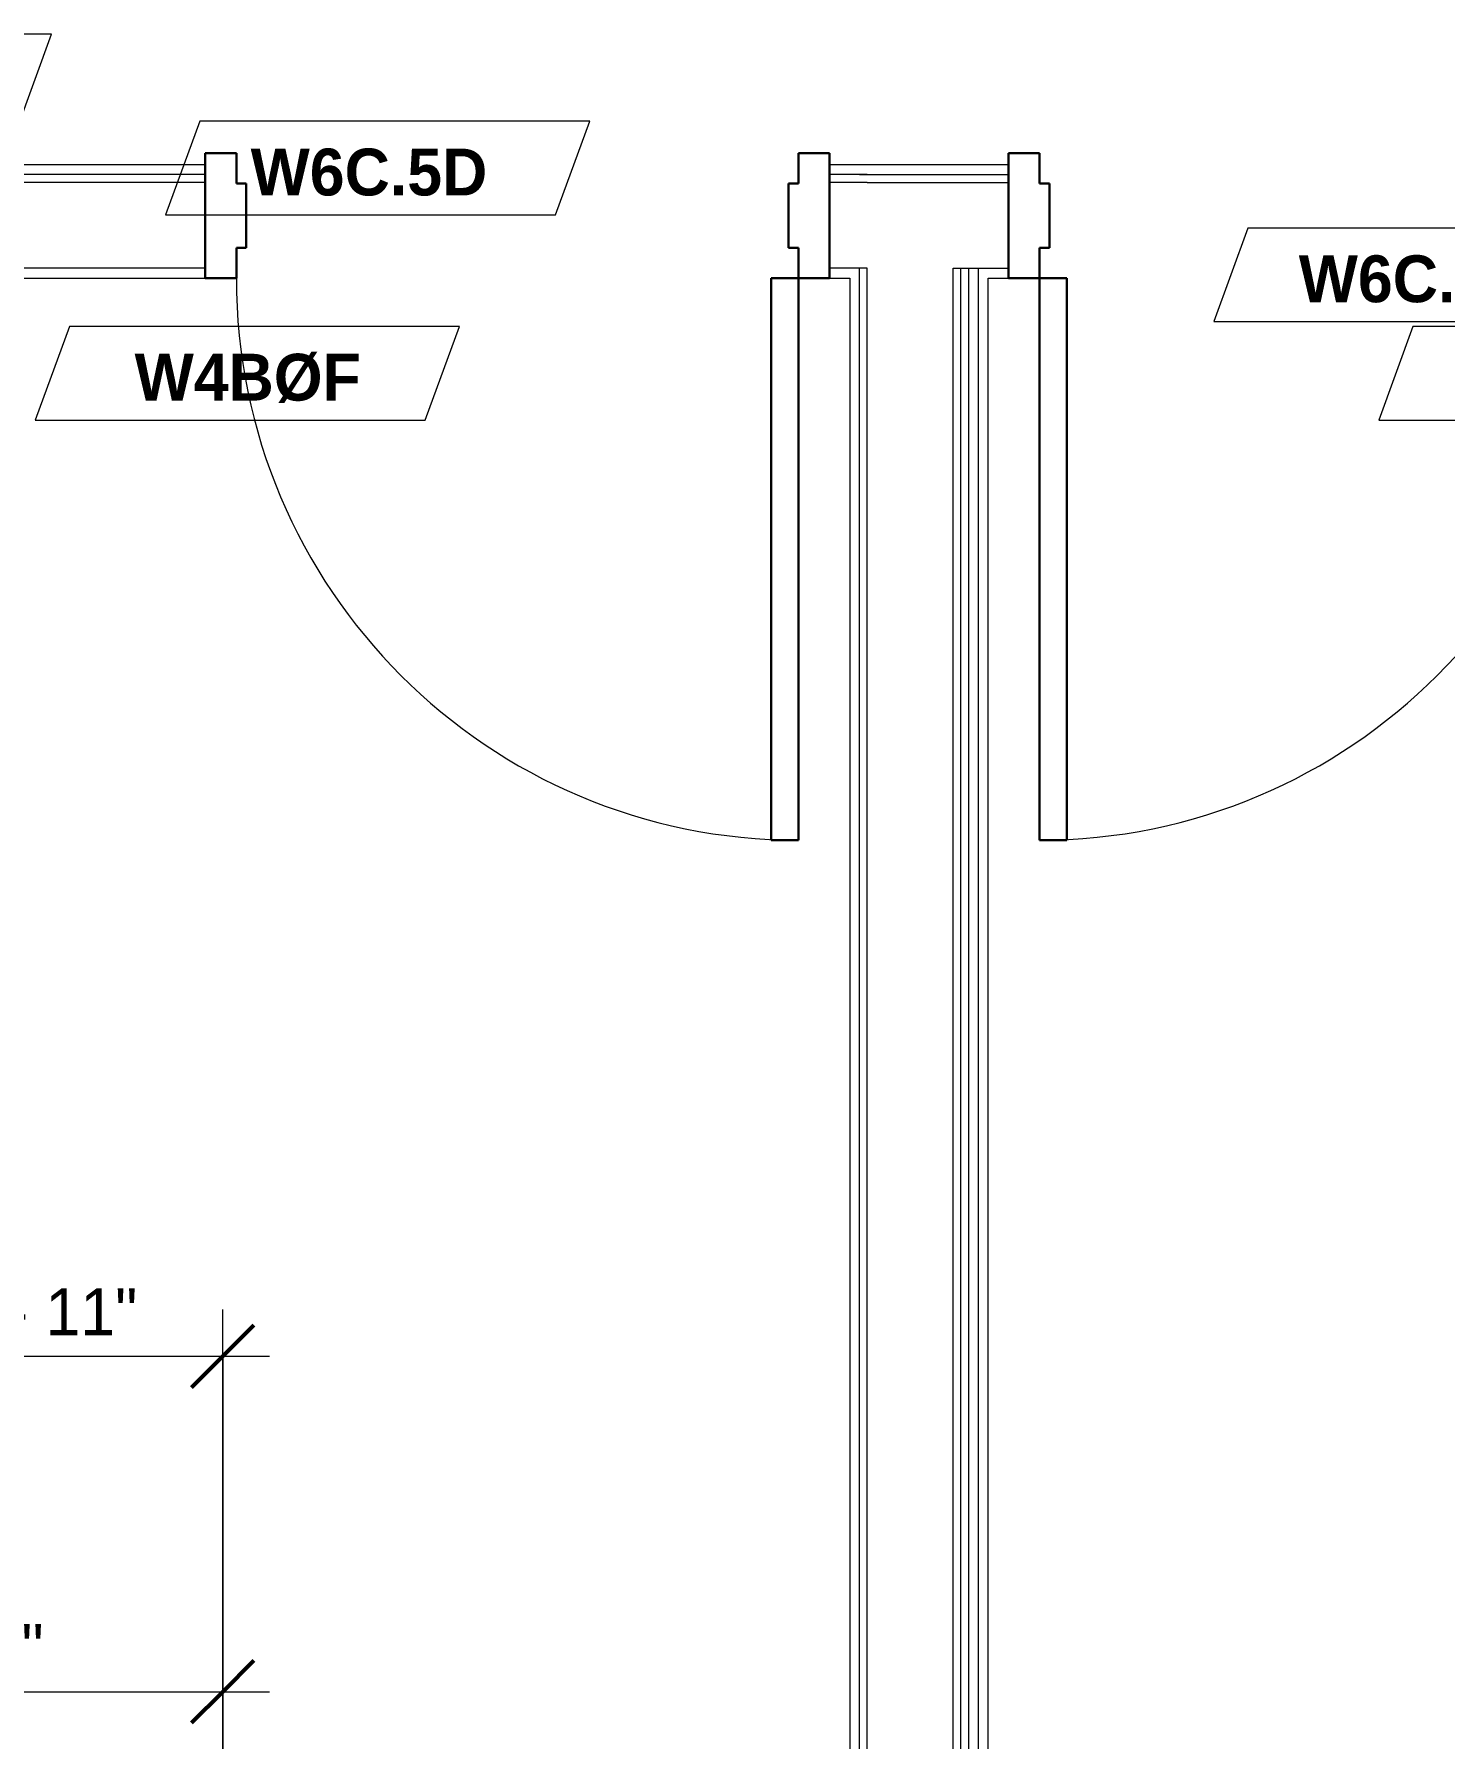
# Model space of a CAD drawing. Header units: inches. Extents: x -4010 to -1814, y 9846 to 12241.
# Drawn here: x -2771.4 to -2681, y 11529.1 to 11638.2 of the extents above; entities that cross this region are included whole.
import ezdxf

# ---------------------------------------------------------------- set-up
doc = ezdxf.new("R2010")
doc.units = ezdxf.units.IN
doc.header["$MEASUREMENT"] = 0
for name, color, linetype, lineweight in [('0-1', 7, 'Continuous', 5), ('0-3', 8, 'Continuous', 9), ('A-ANNO-DIMS', 211, 'Continuous', 9), ('A-ANNO-DIMS-32', 211, 'Continuous', 9), ('A-DOOR-1', 7, 'Continuous', 9), ('A-DOOR-2', 10, 'Continuous', 30), ('A-DOOR-FRAM-2', 10, 'Continuous', 30), ('A-WALL-2', 250, 'Continuous', 18), ('A-WALL-IDEN', 211, 'Continuous', 9), ('I-WALL-3', 7, 'Continuous', 9)]:
    doc.layers.add(name, color=color, linetype=linetype, lineweight=lineweight)
doc.styles.add('Century Gothic', font='ufonts.com_century-gothic.ttf', dxfattribs={"height": 3})
doc.styles.add('Century Gothic_B_1', font='GOTHICB.TTF', dxfattribs={"height": 3})
doc.dimstyles.new('OD_1__HACK_2', dxfattribs={"dimscale": 12, "dimtxt": 3.132505, "dimasz": 0.333333, "dimexe": 0.25, "dimexo": 0.166667, "dimgap": 0.041667, "dimtad": 1, "dimdec": 4, "dimrnd": 0.0625, "dimzin": 3, "dimdsep": 46, "dimlunit": 4, "dimtxsty": 'Century Gothic', "dimblk1": 'OBLIQUE', "dimblk2": 'OBLIQUE', "dimsah": 1, "dimcen": 0.09, "dimdle": 0.25, "dimazin": 0, "dimtfac": 1, "dimtdec": 4, "dimtix": 1, "dimtmove": 0, "dimatfit": 3, "dimfxl": 1, "dimtvp": 1, "dimtfill": 1, "dimfrac": 2, "dimtolj": 1, "dimtzin": 0, "dimarcsym": 2})

# ---------------------------------------------------------------- blocks, each defined once
blk = doc.blocks.new('HOLLOW METAL - UNIT DOOR-2191977-UNIT PLANS - 2ND _ 3RD FLOOR')
at = {"layer": 'A-DOOR-1'}
blk.add_arc((18, -3.875), 36, 180, 270, dxfattribs=at)
at = {"layer": 'A-DOOR-2'}
for p, q in [((16.25, -3.875), (18, -3.875)), ((16.25, -39.875), (16.25, -3.875)), ((18, -3.875), (18, -39.875)), ((18, -39.875), (16.25, -39.875))]:
    blk.add_line(p, q, dxfattribs=at)
at = {"layer": 'A-DOOR-FRAM-2'}
for p, q in [((-20, 4.125), (-18, 4.125)), ((-20, -3.875), (-20, 4.125)), ((-18, 4.125), (-18, 2.1875)), ((18, 4.125), (20, 4.125)), ((18, 2.1875), (18, 4.125)), ((20, 4.125), (20, -3.875)), ((-18, 2.1875), (-17.375, 2.1875)), ((-17.375, 2.1875), (-17.375, -1.9375)), ((17.375, 2.1875), (18, 2.1875)), ((17.375, -1.9375), (17.375, 2.1875)), ((-18, -1.9375), (-18, -3.875)), ((-17.375, -1.9375), (-18, -1.9375)), ((18, -1.9375), (17.375, -1.9375)), ((18, -3.875), (18, -1.9375)), ((-18, -3.875), (-20, -3.875)), ((20, -3.875), (18, -3.875))]:
    blk.add_line(p, q, dxfattribs=at)
blk = doc.blocks.new('HOLLOW METAL - UNIT DOOR-2191978-UNIT PLANS - 2ND _ 3RD FLOOR')
at = {"layer": 'A-DOOR-1'}
blk.add_arc((18, 3.875), 36, 90, 180, dxfattribs=at)
at = {"layer": 'A-DOOR-2'}
for p, q in [((18, 39.875), (16.25, 39.875)), ((16.25, 39.875), (16.25, 3.875)), ((18, 3.875), (18, 39.875)), ((16.25, 3.875), (18, 3.875))]:
    blk.add_line(p, q, dxfattribs=at)
at = {"layer": 'A-DOOR-FRAM-2'}
for p, q in [((-18, 3.875), (-20, 3.875)), ((-20, 3.875), (-20, -4.125)), ((-18, 1.9375), (-18, 3.875)), ((18, 3.875), (18, 1.9375)), ((20, 3.875), (18, 3.875)), ((20, -4.125), (20, 3.875)), ((-17.375, 1.9375), (-18, 1.9375)), ((-17.375, -2.1875), (-17.375, 1.9375)), ((18, 1.9375), (17.375, 1.9375)), ((17.375, 1.9375), (17.375, -2.1875)), ((-18, -4.125), (-18, -2.1875)), ((-18, -2.1875), (-17.375, -2.1875)), ((17.375, -2.1875), (18, -2.1875)), ((18, -2.1875), (18, -4.125)), ((-20, -4.125), (-18, -4.125)), ((18, -4.125), (20, -4.125))]:
    blk.add_line(p, q, dxfattribs=at)
blk = doc.blocks.new('CTR - 1st Phase - Common Walls_rvt-1-UNIT PLANS - 2ND _ 3RD FLOOR')
at = {"layer": 'A-WALL-2'}
for p, q in [((-2760.45, 11629.24), (-2776.2, 11629.24)), ((-2719.16, 11629.24), (-2720.45, 11629.24)), ((-2718.54, 11629.24), (-2719.16, 11629.24)), ((-2718.04, 11629.24), (-2718.54, 11629.24)), ((-2718.54, 11629.24), (-2718.04, 11629.24)), ((-2718.04, 11629.24), (-2709, 11629.24)), ((-2760.45, 11628.74), (-2776.2, 11628.74)), ((-2719.16, 11628.74), (-2720.45, 11628.74)), ((-2718.04, 11628.74), (-2719.16, 11628.74)), ((-2718.04, 11628.74), (-2709, 11628.74)), ((-2760.45, 11623.24), (-2776.2, 11623.24)), ((-2719.16, 11623.24), (-2720.45, 11623.24)), ((-2718.54, 11623.24), (-2719.16, 11623.24)), ((-2718.54, 11622.61), (-2718.54, 11623.24)), ((-2718.04, 11623.24), (-2718.54, 11623.24)), ((-2718.54, 11255.64), (-2718.54, 11622.61)), ((-2718.04, 11622.61), (-2718.04, 11623.24)), ((-2718.04, 11255.64), (-2718.04, 11622.61)), ((-2712.54, 11623.24), (-2712.04, 11623.24)), ((-2712.54, 11622.61), (-2712.54, 11623.24)), ((-2712.54, 11623.24), (-2712.04, 11623.24)), ((-2712.54, 11255.64), (-2712.54, 11622.61)), ((-2712.04, 11623.24), (-2711.54, 11623.24)), ((-2712.04, 11622.61), (-2712.04, 11623.24)), ((-2712.04, 11623.24), (-2711.54, 11623.24)), ((-2712.04, 11255.64), (-2712.04, 11622.61)), ((-2711.54, 11623.24), (-2710.91, 11623.24)), ((-2711.54, 11622.61), (-2711.54, 11623.24)), ((-2711.54, 11623.24), (-2710.91, 11623.24)), ((-2711.54, 11255.64), (-2711.54, 11622.61)), ((-2710.91, 11622.61), (-2710.91, 11623.24)), ((-2710.91, 11623.24), (-2709, 11623.24)), ((-2710.91, 11255.64), (-2710.91, 11622.61))]:
    blk.add_line(p, q, dxfattribs=at)
at = {"layer": 'I-WALL-3'}
for p, q in [((-2760.45, 11629.86), (-2776.2, 11629.86)), ((-2719.16, 11629.86), (-2720.45, 11629.86)), ((-2718.54, 11629.86), (-2719.16, 11629.86)), ((-2709, 11629.86), (-2718.54, 11629.86)), ((-2776.2, 11622.61), (-2760.45, 11622.61)), ((-2720.45, 11622.61), (-2719.16, 11622.61)), ((-2719.16, 11622.61), (-2719.16, 11255.64)), ((-2710.29, 11255.64), (-2710.29, 11622.61)), ((-2710.29, 11622.61), (-2709, 11622.61))]:
    blk.add_line(p, q, dxfattribs=at)
at = {"layer": '0-3'}
blk.add_blockref('HOLLOW METAL - UNIT DOOR-2191977-UNIT PLANS - 2ND _ 3RD FLOOR', (-2740.45, 11626.49), dxfattribs=at)
at = {"layer": '0-3', "rotation": 180}
blk.add_blockref('HOLLOW METAL - UNIT DOOR-2191978-UNIT PLANS - 2ND _ 3RD FLOOR', (-2689, 11626.49), dxfattribs=at)
blk = doc.blocks.new('DIMBLOCK180-UNIT PLANS - 2ND _ 3RD FLOOR')
at = {"layer": 'A-ANNO-DIMS-32'}
for p, q in [((-2794.32, 11524.24), (-2794.32, 11535.08)), ((-2759.32, 11524.24), (-2759.32, 11535.08)), ((-2797.32, 11532.08), (-2756.32, 11532.08)), ((-2794.32, 11532.08), (-2794.32, 11524.24)), ((-2759.32, 11532.08), (-2759.32, 11524.24))]:
    blk.add_line(p, q, dxfattribs=at)
at = {"layer": 'A-ANNO-DIMS-32', "lineweight": 50}
for p, q in [((-2794.32, 11532.08), (-2792.32, 11534.08)), ((-2759.32, 11532.08), (-2757.32, 11534.08)), ((-2794.32, 11532.08), (-2796.32, 11530.08)), ((-2759.32, 11532.08), (-2761.32, 11530.08))]:
    blk.add_line(p, q, dxfattribs=at)
at = {"layer": 'A-ANNO-DIMS-32', "color": 0, "insert": (-2783.24, 11536.42), "char_height": 3, "width": 15.394, "attachment_point": 1, "line_spacing_factor": 0.984502, "style": 'Century Gothic', "bg_fill": 3, "box_fill_scale": 1.25, "bg_fill_color": 256, "bg_fill_true_color": 13158600, "bg_fill_transparency": 0}
blk.add_mtext('2\' - 11"', dxfattribs=at)
blk = doc.blocks.new('_Oblique')
at = {"color": 0, "linetype": 'ByBlock', "lineweight": -2}
blk.add_line((-0.5, -0.5), (0.5, 0.5), dxfattribs=at)
blk = doc.blocks.new('DIMBLOCK184-UNIT PLANS - 2ND _ 3RD FLOOR')
at = {"layer": 'A-ANNO-DIMS-32'}
for p, q in [((-2759.32, 11524.24), (-2759.32, 11556.56)), ((-2782.32, 11554.39), (-2782.32, 11550.56)), ((-2782.32, 11553.56), (-2782.32, 11554.39)), ((-2782.32, 11553.56), (-2756.32, 11553.56)), ((-2759.32, 11553.56), (-2759.32, 11524.24))]:
    blk.add_line(p, q, dxfattribs=at)
at = {"layer": 'A-ANNO-DIMS-32', "lineweight": 50}
for p, q in [((-2782.32, 11553.56), (-2780.32, 11555.56)), ((-2759.32, 11553.56), (-2757.32, 11555.56)), ((-2782.32, 11553.56), (-2784.32, 11551.56)), ((-2759.32, 11553.56), (-2761.32, 11551.56))]:
    blk.add_line(p, q, dxfattribs=at)
at = {"layer": 'A-ANNO-DIMS-32', "color": 0, "insert": (-2777.24, 11557.91), "char_height": 3, "width": 15.394, "attachment_point": 1, "line_spacing_factor": 0.984502, "style": 'Century Gothic', "bg_fill": 3, "box_fill_scale": 1.25, "bg_fill_color": 256, "bg_fill_true_color": 13158600, "bg_fill_transparency": 0}
blk.add_mtext('1\' - 11"', dxfattribs=at)
blk = doc.blocks.new('Wall Tag - Arch Wall-3956453-UNIT PLANS - 2ND _ 3RD FLOOR')
at = {"layer": 'A-WALL-IDEN'}
for p, q in [((-0.3561, 0.0937), (-0.4244, -0.0937)), ((0.4244, 0.0937), (-0.3561, 0.0937)), ((0.3561, -0.0937), (0.4244, 0.0937)), ((-0.4244, -0.0937), (0.3561, -0.0937))]:
    blk.add_line(p, q, dxfattribs=at)

msp = doc.modelspace()

# ---------------------------------------------------------------- block references
at = {"layer": '0-1'}
msp.add_blockref('CTR - 1st Phase - Common Walls_rvt-1-UNIT PLANS - 2ND _ 3RD FLOOR', (0, 0), dxfattribs=at)
at = {"layer": 'A-WALL-IDEN', "xscale": 31.99999999999999, "yscale": 31.99999999999999, "zscale": 31.99999999999999}
for p in [(-2783.86675, 11635.2394), (-2749.39874, 11629.65741), (-2682.26749, 11622.82138), (-2757.74888, 11616.51771), (-2671.6986, 11616.51771)]:
    msp.add_blockref('Wall Tag - Arch Wall-3956453-UNIT PLANS - 2ND _ 3RD FLOOR', p, dxfattribs=at)

# ---------------------------------------------------------------- texts
at = {"layer": 'A-WALL-IDEN', "char_height": 3, "attachment_point": 1, "style": 'Century Gothic_B_1'}
for s, insert, width in [('W6C.5D', (-2757.53434, 11630.90495), 19.594), ('W6C.5D', (-2690.40309, 11624.06891), 19.594), ('W4BØF', (-2764.9648, 11617.76524), 17.372)]:
    msp.add_mtext(s, dxfattribs=dict(at, insert=insert, width=width))

# ---------------------------------------------------------------- next in the draw order: dimensions: what is measured, and where the dimension line sits
at = {"layer": 'A-ANNO-DIMS'}
dim = msp.add_linear_dim(base=(-2759.32374, 11532.07653), p1=(-2794.32374, 11522.24399), p2=(-2759.32374, 11522.24399), dimstyle='OD_1__HACK_2', override={"dimpost": '<>', "dimfxl": 35}, dxfattribs=at)
dim.commit()
dim.dimension.update_dxf_attribs({"geometry": 'DIMBLOCK180-UNIT PLANS - 2ND _ 3RD FLOOR', "text_midpoint": (-2776.82374, 11534.11426)})

# ---------------------------------------------------------------- next in the draw order: dimensions: what is measured, and where the dimension line sits
dim = msp.add_linear_dim(base=(-2759.32374, 11553.56422), p1=(-2782.32374, 11556.39265), p2=(-2759.32374, 11522.24399), dimstyle='OD_1__HACK_2', override={"dimpost": '<>', "dimfxl": 41.171973}, dxfattribs=at)
dim.commit()
dim.dimension.update_dxf_attribs({"geometry": 'DIMBLOCK184-UNIT PLANS - 2ND _ 3RD FLOOR', "text_midpoint": (-2770.82374, 11555.56422)})

doc.saveas('drawing.dxf')
